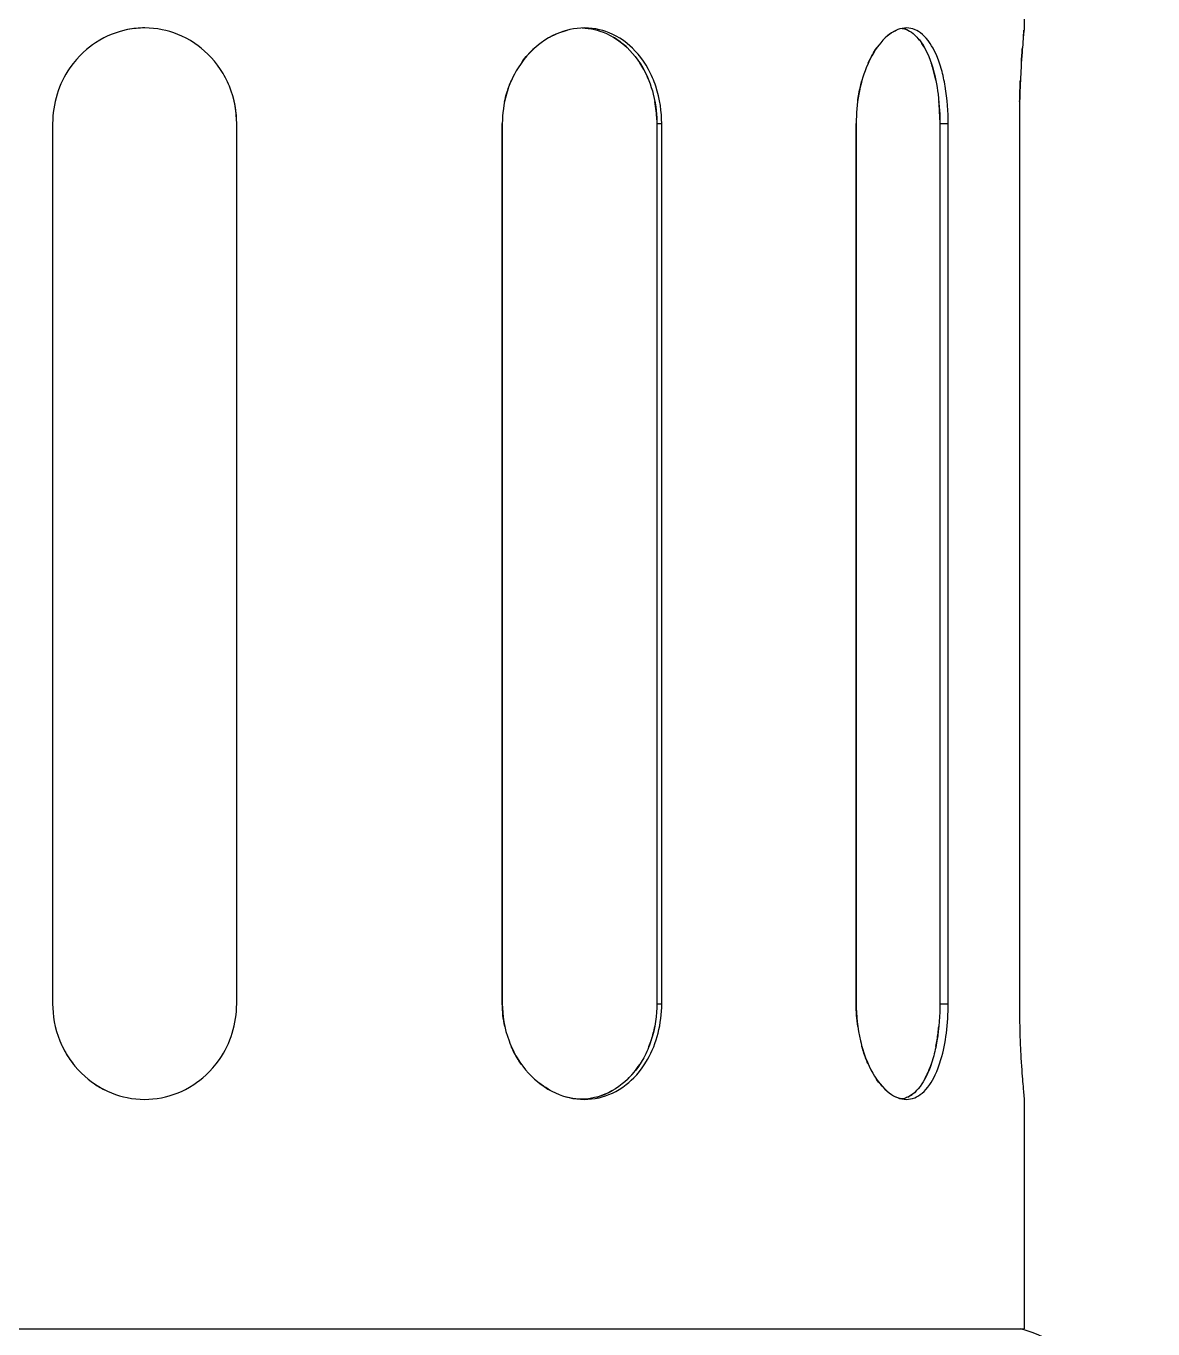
# Model space of a CAD drawing. Header units: millimetres. Extents: x 0 to 13338, y 0 to 11580.
# Drawn here: x 7656.2 to 7715.1, y 4734.7 to 4802.8 of the extents above; entities that cross this region are included whole.
import ezdxf

# ---------------------------------------------------------------- set-up
doc = ezdxf.new("R2010")
doc.units = ezdxf.units.MM
doc.layers.add('dwgmodels.com', color=250, linetype='Continuous')

# ---------------------------------------------------------------- blocks, each defined once
blk = doc.blocks.new('Public Light 9_side_dwgmodels.com')
at = {"color": 0}
for p, q in [((-469.008, 4103.924), (-469.008, 4091.924)), ((-519.821, 4086.924), (-519.821, 4040.924)), ((-519.821, 4086.924), (-519.821, 4040.924)), ((-519.821, 4086.924), (-519.821, 4040.924)), ((-519.821, 4086.924), (-519.821, 4040.924)), ((-510.195, 4040.924), (-510.195, 4086.924)), ((-510.195, 4040.924), (-510.195, 4086.924)), ((-496.302, 4086.924), (-496.302, 4086.924)), ((-496.302, 4040.924), (-496.302, 4086.924)), ((-496.302, 4086.924), (-496.302, 4040.924)), ((-496.302, 4086.924), (-496.302, 4086.924)), ((-496.302, 4086.924), (-496.302, 4040.924)), ((-496.302, 4040.924), (-496.302, 4086.924)), ((-488.218, 4086.924), (-487.966, 4086.924)), ((-488.218, 4086.924), (-488.218, 4040.924)), ((-488.218, 4086.924), (-487.966, 4086.924)), ((-488.218, 4086.924), (-488.218, 4040.924)), ((-487.966, 4040.924), (-487.966, 4086.924)), ((-487.966, 4040.924), (-487.966, 4086.924)), ((-477.796, 4086.924), (-477.796, 4040.924)), ((-477.796, 4086.924), (-477.796, 4086.924)), ((-477.796, 4086.924), (-477.796, 4086.924)), ((-477.796, 4040.924), (-477.796, 4086.924)), ((-477.796, 4086.924), (-477.796, 4040.924)), ((-477.796, 4040.924), (-477.796, 4086.924)), ((-473.419, 4086.924), (-472.983, 4086.924)), ((-473.419, 4086.924), (-472.983, 4086.924)), ((-473.419, 4086.924), (-473.419, 4040.924)), ((-473.419, 4086.924), (-473.419, 4040.924)), ((-472.983, 4040.924), (-472.983, 4086.924)), ((-472.983, 4040.924), (-472.983, 4086.924)), ((-469.26, 4086.924), (-469.26, 4040.924)), ((-469.26, 4086.924), (-469.26, 4040.924)), ((-496.302, 4040.924), (-496.302, 4040.924)), ((-496.302, 4040.924), (-496.302, 4040.924)), ((-488.218, 4040.924), (-487.966, 4040.924)), ((-488.218, 4040.924), (-487.966, 4040.924)), ((-477.796, 4040.924), (-477.796, 4040.924)), ((-477.796, 4040.924), (-477.796, 4040.924)), ((-473.419, 4040.924), (-472.983, 4040.924)), ((-473.419, 4040.924), (-472.983, 4040.924)), ((-469.008, 4035.923), (-469.008, 4023.924)), ((-561.008, 4023.924), (-469.008, 4023.924)), ((-561.008, 4023.924), (-469.008, 4023.924))]:
    blk.add_line(p, q, dxfattribs=at)
blk.add_arc((-472.008, 4014.331), 10, 13.26804, 73.58985, dxfattribs=at)
for points, knots in [([(-510.195, 4086.924), (-510.195, 4087.529), (-510.301, 4088.198), (-510.702, 4089.181), (-510.857, 4089.476), (-511.451, 4090.376), (-511.942, 4090.816), (-512.99, 4091.525), (-513.59, 4091.731), (-514.687, 4091.953), (-515.297, 4091.955), (-516.419, 4091.736), (-517, 4091.53), (-517.973, 4090.892), (-518.477, 4090.477), (-519.209, 4089.418), (-519.436, 4088.949), (-519.743, 4087.961), (-519.821, 4087.441), (-519.821, 4086.924)], [0, 0, 0, 0, 1.816147, 1.816147, 2.643576, 2.643576, 4.503274, 4.503274, 7.026652, 7.026652, 10.029938, 10.029938, 12.68358, 12.68358, 14.53656, 14.53656, 15.7687, 15.7687, 17.012653, 17.012653, 17.012653, 17.012653]), ([(-510.195, 4086.924), (-510.195, 4087.529), (-510.301, 4088.198), (-510.702, 4089.181), (-510.857, 4089.476), (-511.451, 4090.376), (-511.942, 4090.816), (-512.99, 4091.525), (-513.59, 4091.731), (-514.687, 4091.953), (-515.297, 4091.955), (-516.419, 4091.736), (-517, 4091.53), (-517.973, 4090.892), (-518.477, 4090.477), (-519.209, 4089.418), (-519.436, 4088.949), (-519.743, 4087.961), (-519.821, 4087.441), (-519.821, 4086.924)], [0, 0, 0, 0, 1.816147, 1.816147, 2.643576, 2.643576, 4.503274, 4.503274, 7.026652, 7.026652, 10.029938, 10.029938, 12.68358, 12.68358, 14.53656, 14.53656, 15.7687, 15.7687, 17.012653, 17.012653, 17.012653, 17.012653]), ([(-515.008, 4091.924), (-515.308, 4091.924), (-515.607, 4091.895), (-515.95, 4091.827), (-516, 4091.817), (-516.051, 4091.805)], [8.156944, 8.156944, 8.156944, 8.156944, 9.481778, 9.481778, 9.688129, 9.688129, 9.688129, 9.688129]), ([(-515.008, 4091.924), (-515.308, 4091.924), (-515.607, 4091.895), (-515.95, 4091.827), (-516, 4091.817), (-516.051, 4091.805)], [8.156944, 8.156944, 8.156944, 8.156944, 9.481778, 9.481778, 9.688129, 9.688129, 9.688129, 9.688129]), ([(-487.966, 4086.924), (-487.966, 4087.529), (-488.052, 4088.198), (-488.38, 4089.181), (-488.507, 4089.476), (-488.996, 4090.376), (-489.402, 4090.816), (-490.281, 4091.525), (-490.789, 4091.731), (-491.729, 4091.953), (-492.257, 4091.955), (-493.24, 4091.736), (-493.753, 4091.53), (-494.623, 4090.892), (-495.077, 4090.477), (-495.742, 4089.418), (-495.949, 4088.949), (-496.231, 4087.961), (-496.302, 4087.441), (-496.302, 4086.924)], [0, 0, 0, 0, 1.816147, 1.816147, 2.643576, 2.643576, 4.503274, 4.503274, 7.026652, 7.026652, 10.029938, 10.029938, 12.68358, 12.68358, 14.53656, 14.53656, 15.7687, 15.7687, 17.012653, 17.012653, 17.012653, 17.012653]), ([(-487.966, 4086.924), (-487.966, 4087.529), (-488.052, 4088.198), (-488.38, 4089.181), (-488.507, 4089.476), (-488.996, 4090.376), (-489.402, 4090.816), (-490.281, 4091.525), (-490.789, 4091.731), (-491.729, 4091.953), (-492.257, 4091.955), (-493.24, 4091.736), (-493.753, 4091.53), (-494.623, 4090.892), (-495.077, 4090.477), (-495.742, 4089.418), (-495.949, 4088.949), (-496.231, 4087.961), (-496.302, 4087.441), (-496.302, 4086.924)], [0, 0, 0, 0, 1.816147, 1.816147, 2.643576, 2.643576, 4.503274, 4.503274, 7.026652, 7.026652, 10.029938, 10.029938, 12.68358, 12.68358, 14.53656, 14.53656, 15.7687, 15.7687, 17.012653, 17.012653, 17.012653, 17.012653]), ([(-492.132, 4091.922), (-491.915, 4091.914), (-491.699, 4091.886), (-491.144, 4091.758), (-490.621, 4091.585), (-489.675, 4090.842), (-489.282, 4090.413), (-488.715, 4089.415), (-488.531, 4088.946), (-488.252, 4087.845), (-488.218, 4087.312), (-488.218, 4086.924)], [8.371252, 8.371252, 8.371252, 8.371252, 9.481778, 9.481778, 11.265531, 11.265531, 12.52224, 12.52224, 13.445975, 13.445975, 14.593659, 14.593659, 14.593659, 14.593659]), ([(-492.132, 4091.922), (-491.915, 4091.914), (-491.699, 4091.886), (-491.144, 4091.758), (-490.621, 4091.585), (-489.675, 4090.842), (-489.282, 4090.413), (-488.715, 4089.415), (-488.531, 4088.946), (-488.252, 4087.845), (-488.218, 4087.312), (-488.218, 4086.924)], [8.371252, 8.371252, 8.371252, 8.371252, 9.481778, 9.481778, 11.265531, 11.265531, 12.52224, 12.52224, 13.445975, 13.445975, 14.593659, 14.593659, 14.593659, 14.593659]), ([(-489.758, 4090.88), (-489.851, 4090.971), (-489.942, 4091.05), (-490.184, 4091.244), (-490.341, 4091.352), (-490.499, 4091.444)], [3.866534, 3.866534, 3.866534, 3.866534, 4.321079, 4.321079, 5.13526, 5.13526, 5.13526, 5.13526]), ([(-489.758, 4090.88), (-489.851, 4090.971), (-489.942, 4091.05), (-490.184, 4091.244), (-490.341, 4091.352), (-490.499, 4091.444)], [3.866534, 3.866534, 3.866534, 3.866534, 4.321079, 4.321079, 5.13526, 5.13526, 5.13526, 5.13526]), ([(-472.983, 4086.924), (-472.983, 4087.529), (-473.026, 4088.198), (-473.193, 4089.181), (-473.258, 4089.476), (-473.51, 4090.376), (-473.724, 4090.816), (-474.197, 4091.525), (-474.478, 4091.731), (-475.008, 4091.953), (-475.313, 4091.955), (-475.893, 4091.736), (-476.201, 4091.53), (-476.735, 4090.892), (-477.017, 4090.477), (-477.437, 4089.418), (-477.57, 4088.949), (-477.75, 4087.961), (-477.796, 4087.441), (-477.796, 4086.924)], [0, 0, 0, 0, 1.816147, 1.816147, 2.643576, 2.643576, 4.503274, 4.503274, 7.026652, 7.026652, 10.029938, 10.029938, 12.68358, 12.68358, 14.53656, 14.53656, 15.7687, 15.7687, 17.012653, 17.012653, 17.012653, 17.012653]), ([(-472.983, 4086.924), (-472.983, 4087.529), (-473.026, 4088.198), (-473.193, 4089.181), (-473.258, 4089.476), (-473.51, 4090.376), (-473.724, 4090.816), (-474.197, 4091.525), (-474.478, 4091.731), (-475.008, 4091.953), (-475.313, 4091.955), (-475.893, 4091.736), (-476.201, 4091.53), (-476.735, 4090.892), (-477.017, 4090.477), (-477.437, 4089.418), (-477.57, 4088.949), (-477.75, 4087.961), (-477.796, 4087.441), (-477.796, 4086.924)], [0, 0, 0, 0, 1.816147, 1.816147, 2.643576, 2.643576, 4.503274, 4.503274, 7.026652, 7.026652, 10.029938, 10.029938, 12.68358, 12.68358, 14.53656, 14.53656, 15.7687, 15.7687, 17.012653, 17.012653, 17.012653, 17.012653]), ([(-475.389, 4091.904), (-475.313, 4091.889), (-475.238, 4091.867), (-474.97, 4091.758), (-474.679, 4091.585), (-474.17, 4090.842), (-473.963, 4090.413), (-473.67, 4089.415), (-473.576, 4088.946), (-473.435, 4087.845), (-473.419, 4087.312), (-473.419, 4086.924)], [8.796505, 8.796505, 8.796505, 8.796505, 9.481778, 9.481778, 11.265531, 11.265531, 12.52224, 12.52224, 13.445975, 13.445975, 14.59366, 14.59366, 14.59366, 14.59366]), ([(-475.093, 4091.805), (-475.114, 4091.816), (-475.136, 4091.825), (-475.234, 4091.866), (-475.311, 4091.889), (-475.389, 4091.904)], [6.6114364, 6.6114364, 6.6114364, 6.6114364, 6.8138843, 6.8138843, 7.5178645, 7.5178645, 7.5178645, 7.5178645]), ([(-475.389, 4091.904), (-475.313, 4091.889), (-475.238, 4091.867), (-474.97, 4091.758), (-474.679, 4091.585), (-474.17, 4090.842), (-473.963, 4090.413), (-473.67, 4089.415), (-473.576, 4088.946), (-473.435, 4087.845), (-473.419, 4087.312), (-473.419, 4086.924)], [8.796505, 8.796505, 8.796505, 8.796505, 9.481778, 9.481778, 11.265531, 11.265531, 12.52224, 12.52224, 13.445975, 13.445975, 14.59366, 14.59366, 14.59366, 14.59366]), ([(-475.093, 4091.805), (-475.114, 4091.816), (-475.136, 4091.825), (-475.234, 4091.866), (-475.311, 4091.889), (-475.389, 4091.904)], [6.6114364, 6.6114364, 6.6114364, 6.6114364, 6.8138843, 6.8138843, 7.5178645, 7.5178645, 7.5178645, 7.5178645]), ([(-474.215, 4090.88), (-474.265, 4090.971), (-474.314, 4091.05), (-474.443, 4091.244), (-474.529, 4091.352), (-474.615, 4091.444)], [3.866534, 3.866534, 3.866534, 3.866534, 4.321079, 4.321079, 5.13526, 5.13526, 5.13526, 5.13526]), ([(-474.215, 4090.88), (-474.265, 4090.971), (-474.314, 4091.05), (-474.443, 4091.244), (-474.529, 4091.352), (-474.615, 4091.444)], [3.866534, 3.866534, 3.866534, 3.866534, 4.321079, 4.321079, 5.13526, 5.13526, 5.13526, 5.13526]), ([(-469.008, 4091.924), (-469.008, 4091.924), (-469.011, 4091.896), (-469.027, 4091.736), (-469.048, 4091.53), (-469.102, 4090.892), (-469.137, 4090.477), (-469.199, 4089.418), (-469.221, 4088.949), (-469.252, 4087.961), (-469.26, 4087.441), (-469.26, 4086.924)], [8.554863, 8.554863, 8.554863, 8.554863, 10.029938, 10.029938, 12.68358, 12.68358, 14.53656, 14.53656, 15.7687, 15.7687, 17.012653, 17.012653, 17.012653, 17.012653]), ([(-469.008, 4091.924), (-469.008, 4091.924), (-469.011, 4091.896), (-469.027, 4091.736), (-469.048, 4091.53), (-469.102, 4090.892), (-469.137, 4090.477), (-469.199, 4089.418), (-469.221, 4088.949), (-469.252, 4087.961), (-469.26, 4087.441), (-469.26, 4086.924)], [8.554863, 8.554863, 8.554863, 8.554863, 10.029938, 10.029938, 12.68358, 12.68358, 14.53656, 14.53656, 15.7687, 15.7687, 17.012653, 17.012653, 17.012653, 17.012653]), ([(-488.644, 4089.188), (-488.721, 4089.382), (-488.809, 4089.569), (-488.972, 4089.87), (-489.04, 4089.984), (-489.109, 4090.091)], [2.0037388, 2.0037388, 2.0037388, 2.0037388, 2.5006054, 2.5006054, 2.8379979, 2.8379979, 2.8379979, 2.8379979]), ([(-488.644, 4089.188), (-488.721, 4089.382), (-488.809, 4089.569), (-488.972, 4089.87), (-489.04, 4089.984), (-489.109, 4090.091)], [2.0037388, 2.0037388, 2.0037388, 2.0037388, 2.5006054, 2.5006054, 2.8379979, 2.8379979, 2.8379979, 2.8379979]), ([(-473.634, 4089.188), (-473.674, 4089.382), (-473.719, 4089.569), (-473.803, 4089.87), (-473.838, 4089.984), (-473.874, 4090.091)], [2.0037388, 2.0037388, 2.0037388, 2.0037388, 2.5006054, 2.5006054, 2.8379979, 2.8379979, 2.8379979, 2.8379979]), ([(-473.634, 4089.188), (-473.674, 4089.382), (-473.719, 4089.569), (-473.803, 4089.87), (-473.838, 4089.984), (-473.874, 4090.091)], [2.0037388, 2.0037388, 2.0037388, 2.0037388, 2.5006054, 2.5006054, 2.8379979, 2.8379979, 2.8379979, 2.8379979]), ([(-496.181, 4088.087), (-496.126, 4088.346), (-496.051, 4088.609), (-495.913, 4088.98), (-495.87, 4089.085), (-495.824, 4089.188)], [1.1059821, 1.1059821, 1.1059821, 1.1059821, 1.8161475, 1.8161475, 2.1030473, 2.1030473, 2.1030473, 2.1030473]), ([(-496.181, 4088.087), (-496.126, 4088.346), (-496.051, 4088.609), (-495.913, 4088.98), (-495.87, 4089.085), (-495.824, 4089.188)], [1.1059821, 1.1059821, 1.1059821, 1.1059821, 1.8161475, 1.8161475, 2.1030473, 2.1030473, 2.1030473, 2.1030473]), ([(-477.718, 4088.087), (-477.683, 4088.346), (-477.635, 4088.609), (-477.546, 4088.98), (-477.519, 4089.085), (-477.49, 4089.188)], [1.1059821, 1.1059821, 1.1059821, 1.1059821, 1.8161475, 1.8161475, 2.1030473, 2.1030473, 2.1030473, 2.1030473]), ([(-477.718, 4088.087), (-477.683, 4088.346), (-477.635, 4088.609), (-477.546, 4088.98), (-477.519, 4089.085), (-477.49, 4089.188)], [1.1059821, 1.1059821, 1.1059821, 1.1059821, 1.8161475, 1.8161475, 2.1030473, 2.1030473, 2.1030473, 2.1030473]), ([(-469.247, 4088.087), (-469.241, 4088.346), (-469.232, 4088.609), (-469.218, 4088.98), (-469.213, 4089.085), (-469.208, 4089.188)], [1.1059821, 1.1059821, 1.1059821, 1.1059821, 1.8161475, 1.8161475, 2.1030473, 2.1030473, 2.1030473, 2.1030473]), ([(-469.247, 4088.087), (-469.241, 4088.346), (-469.232, 4088.609), (-469.218, 4088.98), (-469.213, 4089.085), (-469.208, 4089.188)], [1.1059821, 1.1059821, 1.1059821, 1.1059821, 1.8161475, 1.8161475, 2.1030473, 2.1030473, 2.1030473, 2.1030473]), ([(-519.821, 4040.924), (-519.821, 4040.318), (-519.715, 4039.65), (-519.314, 4038.667), (-519.159, 4038.371), (-518.565, 4037.471), (-518.074, 4037.031), (-517.026, 4036.323), (-516.426, 4036.117), (-515.329, 4035.895), (-514.719, 4035.893), (-513.597, 4036.111), (-513.016, 4036.318), (-512.043, 4036.955), (-511.539, 4037.37), (-510.807, 4038.43), (-510.58, 4038.899), (-510.273, 4039.887), (-510.195, 4040.407), (-510.195, 4040.924)], [0, 0, 0, 0, 1.816147, 1.816147, 2.643576, 2.643576, 4.503274, 4.503274, 7.026652, 7.026652, 10.029938, 10.029938, 12.68358, 12.68358, 14.536559, 14.536559, 15.768699, 15.768699, 17.012653, 17.012653, 17.012653, 17.012653]), ([(-519.821, 4040.924), (-519.821, 4040.318), (-519.715, 4039.65), (-519.314, 4038.667), (-519.159, 4038.371), (-518.565, 4037.471), (-518.074, 4037.031), (-517.026, 4036.323), (-516.426, 4036.117), (-515.329, 4035.895), (-514.719, 4035.893), (-513.597, 4036.111), (-513.016, 4036.318), (-512.043, 4036.955), (-511.539, 4037.37), (-510.807, 4038.43), (-510.58, 4038.899), (-510.273, 4039.887), (-510.195, 4040.407), (-510.195, 4040.924)], [0, 0, 0, 0, 1.816147, 1.816147, 2.643576, 2.643576, 4.503274, 4.503274, 7.026652, 7.026652, 10.029938, 10.029938, 12.68358, 12.68358, 14.536559, 14.536559, 15.768699, 15.768699, 17.012653, 17.012653, 17.012653, 17.012653]), ([(-496.302, 4040.924), (-496.302, 4040.318), (-496.204, 4039.65), (-495.838, 4038.667), (-495.696, 4038.371), (-495.156, 4037.471), (-494.714, 4037.031), (-493.776, 4036.323), (-493.246, 4036.117), (-492.284, 4035.895), (-491.757, 4035.893), (-490.795, 4036.111), (-490.302, 4036.318), (-489.487, 4036.955), (-489.068, 4037.37), (-488.466, 4038.43), (-488.28, 4038.899), (-488.029, 4039.887), (-487.966, 4040.407), (-487.966, 4040.924)], [0, 0, 0, 0, 1.816147, 1.816147, 2.643576, 2.643576, 4.503274, 4.503274, 7.026652, 7.026652, 10.029938, 10.029938, 12.68358, 12.68358, 14.536559, 14.536559, 15.768699, 15.768699, 17.012653, 17.012653, 17.012653, 17.012653]), ([(-496.302, 4040.924), (-496.302, 4040.318), (-496.204, 4039.65), (-495.838, 4038.667), (-495.696, 4038.371), (-495.156, 4037.471), (-494.714, 4037.031), (-493.776, 4036.323), (-493.246, 4036.117), (-492.284, 4035.895), (-491.757, 4035.893), (-490.795, 4036.111), (-490.302, 4036.318), (-489.487, 4036.955), (-489.068, 4037.37), (-488.466, 4038.43), (-488.28, 4038.899), (-488.029, 4039.887), (-487.966, 4040.407), (-487.966, 4040.924)], [0, 0, 0, 0, 1.816147, 1.816147, 2.643576, 2.643576, 4.503274, 4.503274, 7.026652, 7.026652, 10.029938, 10.029938, 12.68358, 12.68358, 14.536559, 14.536559, 15.768699, 15.768699, 17.012653, 17.012653, 17.012653, 17.012653]), ([(-488.218, 4040.924), (-488.218, 4040.346), (-488.296, 4039.673), (-488.629, 4038.671), (-488.756, 4038.376), (-489.262, 4037.442), (-489.682, 4037.007), (-490.503, 4036.346), (-491, 4036.124), (-491.693, 4035.963), (-491.913, 4035.934), (-492.134, 4035.926)], [0, 0, 0, 0, 1.73495, 1.73495, 2.500605, 2.500605, 4.321079, 4.321079, 6.813884, 6.813884, 7.945697, 7.945697, 7.945697, 7.945697]), ([(-488.218, 4040.924), (-488.218, 4040.346), (-488.296, 4039.673), (-488.629, 4038.671), (-488.756, 4038.376), (-489.262, 4037.442), (-489.682, 4037.007), (-490.503, 4036.346), (-491, 4036.124), (-491.693, 4035.963), (-491.913, 4035.934), (-492.134, 4035.926)], [0, 0, 0, 0, 1.73495, 1.73495, 2.500605, 2.500605, 4.321079, 4.321079, 6.813884, 6.813884, 7.945697, 7.945697, 7.945697, 7.945697]), ([(-477.796, 4040.924), (-477.796, 4040.318), (-477.733, 4039.65), (-477.499, 4038.667), (-477.408, 4038.371), (-477.067, 4037.471), (-476.791, 4037.031), (-476.215, 4036.323), (-475.897, 4036.117), (-475.329, 4035.895), (-475.024, 4035.893), (-474.481, 4036.111), (-474.209, 4036.318), (-473.77, 4036.955), (-473.548, 4037.37), (-473.236, 4038.43), (-473.142, 4038.899), (-473.015, 4039.887), (-472.983, 4040.407), (-472.983, 4040.924)], [0, 0, 0, 0, 1.816147, 1.816147, 2.643576, 2.643576, 4.503274, 4.503274, 7.026652, 7.026652, 10.029938, 10.029938, 12.68358, 12.68358, 14.536559, 14.536559, 15.768699, 15.768699, 17.012653, 17.012653, 17.012653, 17.012653]), ([(-477.796, 4040.924), (-477.796, 4040.318), (-477.733, 4039.65), (-477.499, 4038.667), (-477.408, 4038.371), (-477.067, 4037.471), (-476.791, 4037.031), (-476.215, 4036.323), (-475.897, 4036.117), (-475.329, 4035.895), (-475.024, 4035.893), (-474.481, 4036.111), (-474.209, 4036.318), (-473.77, 4036.955), (-473.548, 4037.37), (-473.236, 4038.43), (-473.142, 4038.899), (-473.015, 4039.887), (-472.983, 4040.407), (-472.983, 4040.924)], [0, 0, 0, 0, 1.816147, 1.816147, 2.643576, 2.643576, 4.503274, 4.503274, 7.026652, 7.026652, 10.029938, 10.029938, 12.68358, 12.68358, 14.536559, 14.536559, 15.768699, 15.768699, 17.012653, 17.012653, 17.012653, 17.012653]), ([(-473.419, 4040.924), (-473.419, 4040.346), (-473.457, 4039.673), (-473.627, 4038.671), (-473.692, 4038.376), (-473.952, 4037.442), (-474.174, 4037.007), (-474.615, 4036.346), (-474.889, 4036.124), (-475.234, 4035.982), (-475.311, 4035.959), (-475.389, 4035.944)], [0, 0, 0, 0, 1.73495, 1.73495, 2.500605, 2.500605, 4.321079, 4.321079, 6.813884, 6.813884, 7.518815, 7.518815, 7.518815, 7.518815]), ([(-473.419, 4040.924), (-473.419, 4040.346), (-473.457, 4039.673), (-473.627, 4038.671), (-473.692, 4038.376), (-473.952, 4037.442), (-474.174, 4037.007), (-474.615, 4036.346), (-474.889, 4036.124), (-475.234, 4035.982), (-475.311, 4035.959), (-475.389, 4035.944)], [0, 0, 0, 0, 1.73495, 1.73495, 2.500605, 2.500605, 4.321079, 4.321079, 6.813884, 6.813884, 7.518815, 7.518815, 7.518815, 7.518815]), ([(-469.26, 4040.924), (-469.26, 4040.318), (-469.249, 4039.65), (-469.21, 4038.667), (-469.195, 4038.371), (-469.144, 4037.471), (-469.108, 4037.031), (-469.048, 4036.323), (-469.027, 4036.117), (-469.011, 4035.954), (-469.008, 4035.923), (-469.008, 4035.923)], [0, 0, 0, 0, 1.816147, 1.816147, 2.643576, 2.643576, 4.503274, 4.503274, 7.026652, 7.026652, 8.554872, 8.554872, 8.554872, 8.554872]), ([(-469.26, 4040.924), (-469.26, 4040.318), (-469.249, 4039.65), (-469.21, 4038.667), (-469.195, 4038.371), (-469.144, 4037.471), (-469.108, 4037.031), (-469.048, 4036.323), (-469.027, 4036.117), (-469.011, 4035.954), (-469.008, 4035.923), (-469.008, 4035.923)], [0, 0, 0, 0, 1.816147, 1.816147, 2.643576, 2.643576, 4.503274, 4.503274, 7.026652, 7.026652, 8.552907, 8.552907, 8.552907, 8.552907]), ([(-488.633, 4038.687), (-488.543, 4038.915), (-488.467, 4039.151), (-488.377, 4039.507), (-488.353, 4039.618), (-488.332, 4039.727)], [12.9916756, 12.9916756, 12.9916756, 12.9916756, 13.4459755, 13.4459755, 13.6607544, 13.6607544, 13.6607544, 13.6607544]), ([(-488.633, 4038.687), (-488.543, 4038.915), (-488.467, 4039.151), (-488.377, 4039.507), (-488.353, 4039.618), (-488.332, 4039.727)], [12.9916756, 12.9916756, 12.9916756, 12.9916756, 13.4459755, 13.4459755, 13.6607544, 13.6607544, 13.6607544, 13.6607544]), ([(-473.629, 4038.687), (-473.583, 4038.915), (-473.544, 4039.151), (-473.499, 4039.507), (-473.486, 4039.618), (-473.476, 4039.727)], [12.9916756, 12.9916756, 12.9916756, 12.9916756, 13.4459755, 13.4459755, 13.6607544, 13.6607544, 13.6607544, 13.6607544]), ([(-473.629, 4038.687), (-473.583, 4038.915), (-473.544, 4039.151), (-473.499, 4039.507), (-473.486, 4039.618), (-473.476, 4039.727)], [12.9916756, 12.9916756, 12.9916756, 12.9916756, 13.4459755, 13.4459755, 13.6607544, 13.6607544, 13.6607544, 13.6607544]), ([(-519.312, 4038.687), (-519.214, 4038.484), (-519.103, 4038.287), (-518.896, 4037.973), (-518.81, 4037.854), (-518.722, 4037.744)], [1.9800636, 1.9800636, 1.9800636, 1.9800636, 2.5006054, 2.5006054, 2.8509483, 2.8509483, 2.8509483, 2.8509483]), ([(-519.312, 4038.687), (-519.214, 4038.484), (-519.103, 4038.287), (-518.896, 4037.973), (-518.81, 4037.854), (-518.722, 4037.744)], [1.9800636, 1.9800636, 1.9800636, 1.9800636, 2.5006054, 2.5006054, 2.8509483, 2.8509483, 2.8509483, 2.8509483]), ([(-495.3, 4037.744), (-495.359, 4037.827), (-495.418, 4037.915), (-495.611, 4038.223), (-495.732, 4038.45), (-495.836, 4038.687)], [14.2682251, 14.2682251, 14.2682251, 14.2682251, 14.5365594, 14.5365594, 15.1648686, 15.1648686, 15.1648686, 15.1648686]), ([(-495.3, 4037.744), (-495.359, 4037.827), (-495.418, 4037.915), (-495.611, 4038.223), (-495.732, 4038.45), (-495.836, 4038.687)], [14.2682251, 14.2682251, 14.2682251, 14.2682251, 14.5365594, 14.5365594, 15.1648686, 15.1648686, 15.1648686, 15.1648686]), ([(-477.158, 4037.744), (-477.196, 4037.827), (-477.233, 4037.915), (-477.355, 4038.223), (-477.431, 4038.45), (-477.497, 4038.687)], [14.2682251, 14.2682251, 14.2682251, 14.2682251, 14.5365594, 14.5365594, 15.1648687, 15.1648687, 15.1648687, 15.1648687]), ([(-477.158, 4037.744), (-477.196, 4037.827), (-477.233, 4037.915), (-477.355, 4038.223), (-477.431, 4038.45), (-477.497, 4038.687)], [14.2682251, 14.2682251, 14.2682251, 14.2682251, 14.5365594, 14.5365594, 15.1648687, 15.1648687, 15.1648687, 15.1648687]), ([(-517.967, 4036.981), (-517.849, 4036.885), (-517.734, 4036.801), (-517.438, 4036.602), (-517.248, 4036.493), (-517.058, 4036.4)], [3.843603, 3.843603, 3.843603, 3.843603, 4.321079, 4.321079, 5.146881, 5.146881, 5.146881, 5.146881]), ([(-517.967, 4036.981), (-517.849, 4036.885), (-517.734, 4036.801), (-517.438, 4036.602), (-517.248, 4036.493), (-517.058, 4036.4)], [3.843603, 3.843603, 3.843603, 3.843603, 4.321079, 4.321079, 5.146881, 5.146881, 5.146881, 5.146881]), ([(-493.806, 4036.4), (-493.958, 4036.483), (-494.112, 4036.581), (-494.375, 4036.774), (-494.495, 4036.869), (-494.619, 4036.981)], [11.888519, 11.888519, 11.888519, 11.888519, 12.68358, 12.68358, 13.254296, 13.254296, 13.254296, 13.254296]), ([(-493.806, 4036.4), (-493.958, 4036.483), (-494.112, 4036.581), (-494.375, 4036.774), (-494.495, 4036.869), (-494.619, 4036.981)], [11.888519, 11.888519, 11.888519, 11.888519, 12.68358, 12.68358, 13.254296, 13.254296, 13.254296, 13.254296]), ([(-476.235, 4036.4), (-476.328, 4036.483), (-476.421, 4036.581), (-476.583, 4036.774), (-476.656, 4036.869), (-476.733, 4036.981)], [11.888519, 11.888519, 11.888519, 11.888519, 12.68358, 12.68358, 13.254296, 13.254296, 13.254296, 13.254296]), ([(-476.235, 4036.4), (-476.328, 4036.483), (-476.421, 4036.581), (-476.583, 4036.774), (-476.656, 4036.869), (-476.733, 4036.981)], [11.888519, 11.888519, 11.888519, 11.888519, 12.68358, 12.68358, 13.254296, 13.254296, 13.254296, 13.254296]), ([(-492.133, 4035.926), (-492.348, 4035.933), (-492.564, 4035.961), (-492.827, 4036.02), (-492.875, 4036.031), (-492.924, 4036.044)], [8.794629, 8.794629, 8.794629, 8.794629, 10.029938, 10.029938, 10.306566, 10.306566, 10.306566, 10.306566]), ([(-492.133, 4035.926), (-492.348, 4035.933), (-492.564, 4035.961), (-492.827, 4036.02), (-492.875, 4036.031), (-492.924, 4036.044)], [8.794629, 8.794629, 8.794629, 8.794629, 10.029938, 10.029938, 10.306566, 10.306566, 10.306566, 10.306566]), ([(-475.389, 4035.944), (-475.466, 4035.958), (-475.543, 4035.98), (-475.649, 4036.02), (-475.678, 4036.031), (-475.707, 4036.044)], [9.274798, 9.274798, 9.274798, 9.274798, 10.029938, 10.029938, 10.306566, 10.306566, 10.306566, 10.306566]), ([(-475.389, 4035.944), (-475.466, 4035.958), (-475.543, 4035.98), (-475.649, 4036.02), (-475.678, 4036.031), (-475.707, 4036.044)], [9.274798, 9.274798, 9.274798, 9.274798, 10.029938, 10.029938, 10.306566, 10.306566, 10.306566, 10.306566])]:
    blk.add_open_spline(points, degree=3, knots=knots, dxfattribs=at)
for points in [[(-493.813, 4091.444), (-493.496, 4091.62), (-493.191, 4091.733), (-492.917, 4091.805)], [(-493.813, 4091.444), (-493.496, 4091.62), (-493.191, 4091.733), (-492.917, 4091.805)], [(-476.24, 4091.444), (-476.047, 4091.62), (-475.865, 4091.733), (-475.703, 4091.805)], [(-476.24, 4091.444), (-476.047, 4091.62), (-475.865, 4091.733), (-475.703, 4091.805)], [(-469.054, 4091.444), (-469.038, 4091.62), (-469.027, 4091.733), (-469.02, 4091.805)], [(-469.054, 4091.444), (-469.038, 4091.62), (-469.027, 4091.733), (-469.02, 4091.805)], [(-495.308, 4090.091), (-495.082, 4090.409), (-494.84, 4090.669), (-494.603, 4090.88)], [(-495.308, 4090.091), (-495.082, 4090.409), (-494.84, 4090.669), (-494.603, 4090.88)], [(-477.164, 4090.091), (-477.021, 4090.409), (-476.87, 4090.669), (-476.724, 4090.88)], [(-477.164, 4090.091), (-477.021, 4090.409), (-476.87, 4090.669), (-476.724, 4090.88)], [(-469.159, 4090.091), (-469.139, 4090.409), (-469.119, 4090.669), (-469.102, 4090.88)], [(-469.159, 4090.091), (-469.139, 4090.409), (-469.119, 4090.669), (-469.102, 4090.88)], [(-510.199, 4087.128), (-510.211, 4087.429), (-510.25, 4087.752), (-510.327, 4088.087)], [(-510.199, 4087.128), (-510.211, 4087.429), (-510.25, 4087.752), (-510.327, 4088.087)], [(-488.221, 4087.128), (-488.231, 4087.429), (-488.262, 4087.752), (-488.325, 4088.087)], [(-488.221, 4087.128), (-488.231, 4087.429), (-488.262, 4087.752), (-488.325, 4088.087)], [(-473.42, 4087.128), (-473.425, 4087.429), (-473.441, 4087.752), (-473.472, 4088.087)], [(-473.42, 4087.128), (-473.425, 4087.429), (-473.441, 4087.752), (-473.472, 4088.087)], [(-496.174, 4039.727), (-496.259, 4040.119), (-496.302, 4040.522), (-496.302, 4040.924)], [(-496.174, 4039.727), (-496.259, 4040.119), (-496.302, 4040.522), (-496.302, 4040.924)], [(-477.713, 4039.727), (-477.768, 4040.119), (-477.796, 4040.522), (-477.796, 4040.924)], [(-477.713, 4039.727), (-477.768, 4040.119), (-477.796, 4040.522), (-477.796, 4040.924)], [(-489.743, 4036.981), (-489.525, 4037.193), (-489.312, 4037.446), (-489.117, 4037.744)], [(-489.743, 4036.981), (-489.525, 4037.193), (-489.312, 4037.446), (-489.117, 4037.744)], [(-474.208, 4036.981), (-474.092, 4037.193), (-473.98, 4037.446), (-473.878, 4037.744)], [(-474.208, 4036.981), (-474.092, 4037.193), (-473.98, 4037.446), (-473.878, 4037.744)], [(-491.354, 4036.044), (-491.12, 4036.108), (-490.826, 4036.213), (-490.506, 4036.399)], [(-491.354, 4036.044), (-491.12, 4036.108), (-490.826, 4036.213), (-490.506, 4036.399)], [(-475.089, 4036.044), (-474.958, 4036.108), (-474.794, 4036.213), (-474.619, 4036.399)], [(-475.089, 4036.044), (-474.958, 4036.108), (-474.794, 4036.213), (-474.619, 4036.399)]]:
    blk.add_open_spline(points, degree=3, dxfattribs=at)

msp = doc.modelspace()

# ---------------------------------------------------------------- block references
at = {"layer": 'dwgmodels.com'}
msp.add_blockref('Public Light 9_side_dwgmodels.com', (8177.376, 710.797), dxfattribs=at)

doc.saveas('drawing.dxf')
